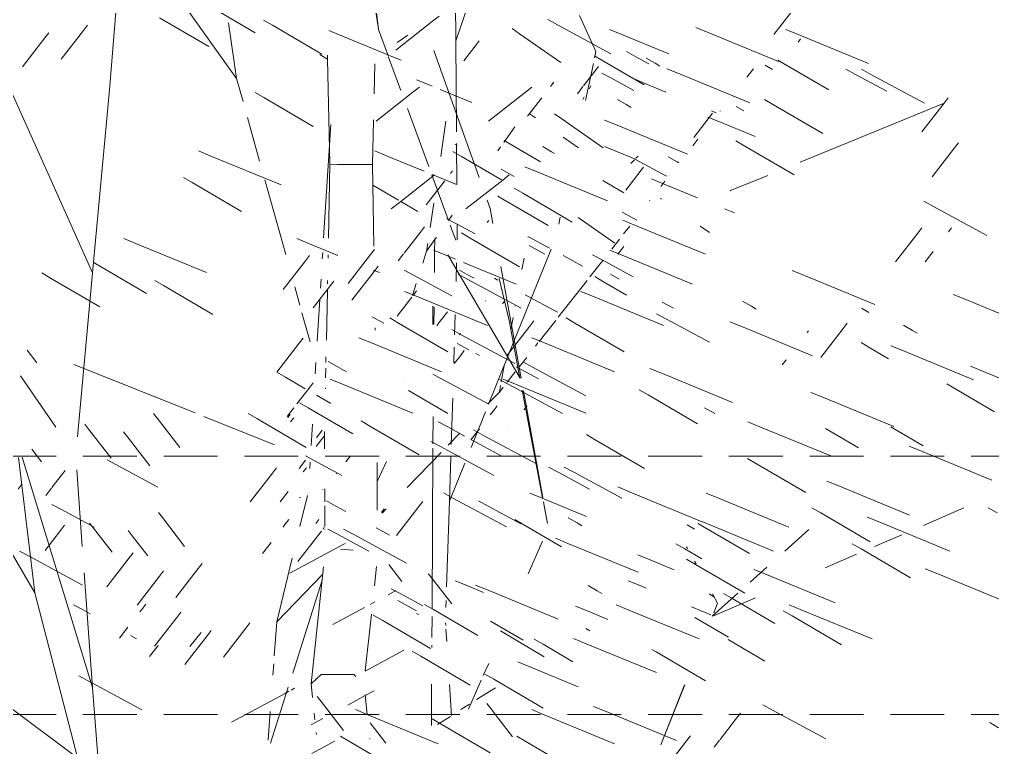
# Model space of a CAD drawing. Header units: inches. Extents: x 10755 to 33653, y -10992 to 10708.
# Drawn here: x 24254 to 24344.4, y 1805.5 to 1873.1 of the extents above; entities that cross this region are included whole.
import ezdxf

# ---------------------------------------------------------------- set-up
doc = ezdxf.new("R2010")
doc.units = ezdxf.units.IN
doc.header["$MEASUREMENT"] = 0
doc.linetypes.add('DASHED', pattern=[0.75, 0.5, -0.25])
doc.layers.add('hatch', color=33, linetype='Continuous', lineweight=5)
doc.layers.add('hatch3', color=43, linetype='Continuous', lineweight=5)

# ---------------------------------------------------------------- blocks, each defined once
blk = doc.blocks.new('TREE')
for p, q in [((-144.505, 15.866), (-146.75, 30.388)), ((-144.505, 15.866), (-146.195, 30.286)), ((-157.692, 11.325), (-163.34, 19.233)), ((-137.331, 14.821), (-137.355, 18.489)), ((-137.331, 14.821), (-136.203, 18.081)), ((-169.506, 10.27), (-168.887, 17.883)), ((-155.966, 15.551), (-160.088, 17.962)), ((-124.316, 13.84), (-125.836, 17.181)), ((-107.789, 15.393), (-106.255, 17.376)), ((-171.071, -6.731), (-181.746, 17.044)), ((-171.904, 15.793), (-171.532, 16.273)), ((-160.284, 14.289), (-164.864, 16.968)), ((-157.692, 11.325), (-158.44, 16.495)), ((-154.372, 16.266), (-155.192, 16.746)), ((-142.9, 13.963), (-139.488, 16.643)), ((-139.488, 16.643), (-138.877, 17.122)), ((-127.884, 16.306), (-128.773, 16.786)), ((-122.923, 13.627), (-127.884, 16.306)), ((-175.497, 15.09), (-175.126, 15.57)), ((-173.976, 13.114), (-171.904, 15.793)), ((-149.791, 13.587), (-154.372, 16.266)), ((-148.922, 15.691), (-149.124, 15.774)), ((-143.479, 13.454), (-148.922, 15.691)), ((-143.587, 13.36), (-144.505, 15.866)), ((-131.418, 15.474), (-132.107, 15.954)), ((-127.569, 12.795), (-131.418, 15.474)), ((-121.905, 15.405), (-123.072, 15.885)), ((-117.562, 13.62), (-121.905, 15.405)), ((-113.889, 15.589), (-115.056, 16.069)), ((-113.889, 15.589), (-115.056, 16.069)), ((-107.37, 12.91), (-113.889, 15.589)), ((-105.53, 15.405), (-106.697, 15.885)), ((-99.011, 12.726), (-105.53, 15.405)), ((-177.569, 12.411), (-175.497, 15.09)), ((-142.784, 14.653), (-141.785, 15.35)), ((-137.275, 6.377), (-137.331, 14.821)), ((-135.528, 14.333), (-135.157, 14.813)), ((-105.553, 14.697), (-105.311, 15.01)), ((-135.162, 2.124), (-139.361, 13.909)), ((-136.599, 12.948), (-135.528, 14.333)), ((-124.448, 13.227), (-124.316, 13.84)), ((-120.604, 13.345), (-121.492, 13.825)), ((-149.253, 13.131), (-149.971, 13.551)), ((-149.261, 13.479), (-149.253, 13.131)), ((-149.253, 13.131), (-149.023, 3.357)), ((-144.921, 9.907), (-144.856, 12.675)), ((-142.428, 10.196), (-143.57, 13.314)), ((-142.404, 13.012), (-143.422, 13.43)), ((-125.302, 9.27), (-124.559, 12.712)), ((-123.632, 12.939), (-124.452, 13.419)), ((-119.855, 10.73), (-123.632, 12.939)), ((-119.403, 12.696), (-120.604, 13.345)), ((-118.83, 12.734), (-119.65, 13.214)), ((-118.83, 12.734), (-119.65, 13.214)), ((-118.388, 12.475), (-118.83, 12.734)), ((-107.257, 12.939), (-107.38, 13.011)), ((-102.677, 10.26), (-107.257, 12.939)), ((-125.472, 10.629), (-124.074, 12.436)), ((-122.882, 11.338), (-123.771, 11.818)), ((-116.561, 11.75), (-117.728, 12.23)), ((-110.042, 9.071), (-116.561, 11.75)), ((-110.302, 11.461), (-109.696, 12.232)), ((-107.925, 12.148), (-108.61, 12.549)), ((-100.217, 11.7), (-101.106, 12.18)), ((-98.777, 11.7), (-99.665, 12.18)), ((-157.097, 9.191), (-157.692, 11.325)), ((-139.81, 10.723), (-140.978, 11.203)), ((-128.526, 10.588), (-128.23, 10.97)), ((-120.813, 10.221), (-122.882, 11.338)), ((-119.673, 10.827), (-120.841, 11.307)), ((-119.673, 10.827), (-120.841, 11.307)), ((-97.316, 10.134), (-100.217, 11.7)), ((-93.815, 9.021), (-98.777, 11.7)), ((-171.071, -6.731), (-169.506, 10.27)), ((-155.153, 9.554), (-155.974, 10.034)), ((-144.742, 7.361), (-141.33, 10.04)), ((-141.33, 10.04), (-140.719, 10.52)), ((-139.532, 10.609), (-139.81, 10.723)), ((-135.837, 9.09), (-138.784, 10.301)), ((-134.284, 7.361), (-130.872, 10.04)), ((-130.872, 10.04), (-130.261, 10.52)), ((-126.033, 9.904), (-125.521, 10.566)), ((-124.956, 10.35), (-124.785, 10.634)), ((-117.825, 10.067), (-119.673, 10.827)), ((-150.573, 6.875), (-155.153, 9.554)), ((-130.674, 7.811), (-129.347, 9.526)), ((-125.545, 9.37), (-125.4, 9.612)), ((-121.502, 8.896), (-122.322, 9.376)), ((-107.832, 8.886), (-108.653, 9.366)), ((-107.832, 8.886), (-108.653, 9.366)), ((-105.343, 3.567), (-91.967, 9.038)), ((-94.039, 6.359), (-91.967, 9.038)), ((-91.967, 9.038), (-91.596, 9.518)), ((-139.85, 3.158), (-141.823, 8.545)), ((-121.06, 8.637), (-121.502, 8.896)), ((-113.155, 8.148), (-113.586, 8.325)), ((-112.805, 8.275), (-112.764, 8.327)), ((-110.597, 8.31), (-111.282, 8.71)), ((-103.252, 6.207), (-107.832, 8.886)), ((-155.551, 3.653), (-156.678, 7.691)), ((-145.076, 3.351), (-144.979, 7.474)), ((-138.737, 4.076), (-138.246, 7.348)), ((-129.945, 7.677), (-130.487, 8.054)), ((-129.918, 7.712), (-129.992, 7.743)), ((-127.482, 7.574), (-128.172, 8.054)), ((-123.634, 4.895), (-127.482, 7.574)), ((-122.345, 6.988), (-123.513, 7.468)), ((-115.237, 5.837), (-113.489, 8.097)), ((-112.762, 7.263), (-113.93, 7.743)), ((-109.524, 5.932), (-112.762, 7.263)), ((-149.61, -3.479), (-148.954, 7.06)), ((-132.882, 5.379), (-131.845, 6.838)), ((-115.827, 4.309), (-122.345, 6.988)), ((-132.014, 5.073), (-132.835, 5.553)), ((-125.949, 4.895), (-127.355, 5.874)), ((-115.317, 5.079), (-114.847, 5.676)), ((-110.504, 5.048), (-111.325, 5.527)), ((-160.077, 4.121), (-161.244, 4.6)), ((-143.702, 4.121), (-144.869, 4.6)), ((-136.791, 4.079), (-137.611, 4.559)), ((-137.193, 5.091), (-137.422, 5.215)), ((-137.242, 1.496), (-137.267, 5.279)), ((-133.435, 4.601), (-133.168, 4.977)), ((-129.461, 3.579), (-132.014, 5.073)), ((-128.431, 4.514), (-129.251, 4.994)), ((-120.578, 3.808), (-123.512, 5.014)), ((-105.924, 2.368), (-110.504, 5.048)), ((-93.106, 2.196), (-91.033, 4.875)), ((-91.033, 4.875), (-90.662, 5.355)), ((-153.558, 1.441), (-160.077, 4.121)), ((-140.279, 2.714), (-143.702, 4.121)), ((-133.09, 1.914), (-136.791, 4.079)), ((-128.174, 4.364), (-128.431, 4.514)), ((-121.083, 3.444), (-120.737, 3.786)), ((-117.774, 2.242), (-120.655, 3.798)), ((-120.603, 3.918), (-120.409, 4.11)), ((-116.767, 3.582), (-117.611, 4.038)), ((-149.023, 3.357), (-149.163, -3.497)), ((-148.306, 3.332), (-149.023, 3.357)), ((-145.867, 3.329), (-148.306, 3.332)), ((-145.076, 3.351), (-145.867, 3.329)), ((-145.043, 1.429), (-145.076, 3.351)), ((-137.824, 2.498), (-137.629, 2.749)), ((-131.906, 2.237), (-133.122, 2.893)), ((-129.768, 2.649), (-130.936, 3.128)), ((-121.558, 0.966), (-120.124, 2.82)), ((-120.124, 2.82), (-119.907, 3.1)), ((-116.617, 3.501), (-116.767, 3.582)), ((-161.804, 1.655), (-162.624, 2.134)), ((-153.132, -5.012), (-155.07, 1.929)), ((-142.452, -0.087), (-139.924, 1.898)), ((-140.072, -0.409), (-138.35, 1.818)), ((-139.924, 1.898), (-139.313, 2.378)), ((-138.013, -1.858), (-139.563, 2.375)), ((-137.267, 1.476), (-139.537, 2.409)), ((-136.388, -0.781), (-132.975, 1.898)), ((-132.975, 1.898), (-132.364, 2.378)), ((-123.25, -0.03), (-129.768, 2.649)), ((-121.718, 0.698), (-123.686, 1.849)), ((-117.985, 1.519), (-119.152, 1.999)), ((-117.985, 1.519), (-119.152, 1.999)), ((-111.818, 0.919), (-108.369, 2.33)), ((-157.224, -1.024), (-161.804, 1.655)), ((-142.648, 0.028), (-145.043, 1.429)), ((-144.948, -4.236), (-145.043, 1.429)), ((-131.103, 0.675), (-131.923, 1.155)), ((-118.282, 1.304), (-117.909, 1.78)), ((-114.902, 0.252), (-117.985, 1.519)), ((-111.806, 0.903), (-111.868, 0.937)), ((-134.137, -0.751), (-134.412, 0.02)), ((-133.328, 0.351), (-133.438, 0.415)), ((-133.328, 0.351), (-133.438, 0.415)), ((-128.747, -2.329), (-133.328, 0.351)), ((-126.523, -2.004), (-131.103, 0.675)), ((-118.235, 0.128), (-118.321, 0.188)), ((-143.337, -0.781), (-142.452, -0.087)), ((-140.849, -1.024), (-142.452, -0.087)), ((-139.723, -2.501), (-139.384, -0.243)), ((-133.886, -2.135), (-134.137, -0.751)), ((-119.335, -0.036), (-119.309, -0.003)), ((-111.466, -1.16), (-112.393, -0.779)), ((-92.973, -0.559), (-93.861, -0.079)), ((-88.011, -3.238), (-92.973, -0.559)), ((-137.264, -2.175), (-138.152, -1.695)), ((-138.026, -1.857), (-137.68, -1.37)), ((-127.776, -2.187), (-127.637, -1.543)), ((-122.551, -3.965), (-125.98, -1.577)), ((-120.516, -1.839), (-121.887, -1.099)), ((-140.62, -2.937), (-140.249, -2.457)), ((-137.342, -3.688), (-137.853, -2.295)), ((-135.536, -3.108), (-137.264, -2.175)), ((-137.208, -3.668), (-137.217, -2.252)), ((-134.411, -2.048), (-134.292, -1.894)), ((-134.292, -1.894), (-134.259, -1.851)), ((-120.656, -2.319), (-121.824, -1.839)), ((-121.751, -3.111), (-121.178, -2.382)), ((-114.138, -4.998), (-120.656, -2.319)), ((-113.783, -2.971), (-114.641, -2.374)), ((-94.439, -3.025), (-94.068, -2.545)), ((-91.58, -2.916), (-91.293, -2.545)), ((-166.997, -4.021), (-168.164, -3.542)), ((-150.934, -4.021), (-152.102, -3.542)), ((-142.132, -4.891), (-140.62, -2.937)), ((-140.054, -4.71), (-139.121, -3.397)), ((-139.305, -4.825), (-139.292, -3.519)), ((-136, -3.488), (-136.82, -3.008)), ((-131.419, -6.167), (-136, -3.488)), ((-130.521, -3.406), (-130.645, -3.339)), ((-128.621, -4.432), (-130.521, -3.406)), ((-122.854, -4.516), (-122.124, -3.585)), ((-96.511, -5.704), (-94.439, -3.025)), ((-160.478, -6.7), (-166.997, -4.021)), ((-148.288, -5.109), (-150.934, -4.021)), ((-140.054, -4.71), (-139.945, -3.986)), ((-129.061, -4.973), (-130.532, -4.179)), ((-122.276, -4.973), (-121.737, -4.277)), ((-151.301, -5.597), (-150.93, -5.117)), ((-149.731, -5.423), (-149.694, -4.836)), ((-149.195, -5.041), (-149.202, -5.365)), ((-147.334, -7.709), (-145.261, -5.03)), ((-145.261, -5.03), (-144.89, -4.55)), ((-142.693, -5.616), (-142.181, -4.954)), ((-140.407, -5.823), (-140.054, -4.71)), ((-138.251, -5.083), (-139.419, -4.603)), ((-138.251, -5.083), (-139.419, -4.603)), ((-139.323, -6.683), (-139.305, -4.849)), ((-137.347, -5.455), (-138.251, -5.083)), ((-131.353, -16.484), (-138.063, -5.053)), ((-134.285, -18.915), (-128.488, -4.525)), ((-131.187, -6.402), (-130.997, -5.369)), ((-125.56, -6.085), (-127.366, -5.11)), ((-123.745, -5.52), (-124.633, -5.04)), ((-121.876, -5.083), (-123.044, -4.603)), ((-121.876, -5.083), (-123.044, -4.603)), ((-115.358, -7.762), (-121.876, -5.083)), ((-93.736, -5.704), (-92.987, -4.735)), ((-170.186, -6.212), (-171.007, -5.732)), ((-166.065, -8.622), (-170.186, -6.212)), ((-153.374, -8.276), (-151.301, -5.597)), ((-144.91, -6.59), (-144.538, -6.11)), ((-137.307, -7.538), (-137.256, -5.798)), ((-131.733, -7.762), (-136.622, -5.753)), ((-131.276, -16.487), (-133.161, -6.123)), ((-124.883, -7.097), (-123.681, -5.568)), ((-120.851, -7.082), (-123.745, -5.52)), ((-174.963, -7.205), (-175.783, -6.725)), ((-170.382, -9.884), (-174.963, -7.205)), ((-172.472, -21.954), (-171.071, -6.731)), ((-146.982, -9.269), (-144.91, -6.59)), ((-144.416, -6.7), (-144.985, -6.466)), ((-144.908, -6.591), (-144.909, -6.541)), ((-141.251, -6.937), (-142.14, -6.457)), ((-137.712, -8.849), (-141.251, -6.937)), ((-136.231, -7.328), (-137.119, -6.848)), ((-136.112, -6.957), (-137.001, -6.478)), ((-135.642, -7.211), (-136.112, -6.957)), ((-133.419, -7.391), (-133.726, -7.226)), ((-123.603, -7.549), (-124.424, -7.069)), ((-123.603, -7.549), (-124.424, -7.069)), ((-122.155, -7.292), (-122.978, -6.848)), ((-104.937, -6.972), (-106.105, -6.492)), ((-98.419, -9.651), (-104.937, -6.972)), ((-164.47, -7.908), (-165.291, -7.428)), ((-159.89, -10.587), (-164.47, -7.908)), ((-151.815, -9.731), (-152.294, -8.015)), ((-150.575, -9.972), (-148.669, -7.507)), ((-149.901, -8.154), (-149.848, -7.306)), ((-149.244, -7.42), (-149.25, -7.748)), ((-141.357, -8.815), (-141.008, -7.717)), ((-131.27, -10.007), (-136.231, -7.328)), ((-135.849, -8.022), (-135.848, -8.02)), ((-132.387, -11.149), (-133.301, -7.257)), ((-127.824, -10.841), (-125.138, -7.422)), ((-121.489, -8.786), (-123.603, -7.549)), ((-149.263, -8.353), (-149.357, -12.971)), ((-142.772, -10.73), (-141.419, -8.98)), ((-140.923, -8.922), (-142.091, -8.442)), ((-141.302, -8.829), (-140.969, -8.398)), ((-134.405, -11.601), (-140.923, -8.922)), ((-127.876, -10.385), (-130.888, -8.758)), ((-124.548, -8.922), (-125.716, -8.442)), ((-118.03, -11.601), (-124.548, -8.922)), ((-89.979, -9.205), (-91.147, -8.725)), ((-150.207, -13.065), (-149.966, -9.198)), ((-139.472, -11.502), (-139.48, -9.82)), ((-139.371, -11.527), (-139.354, -9.872)), ((-134.572, -9.341), (-134.551, -9.314)), ((-133.004, -9.582), (-132.826, -9.351)), ((-131.817, -9.817), (-131.81, -9.779)), ((-117.128, -10.007), (-118.169, -9.444)), ((-109.878, -9.827), (-110.699, -9.347)), ((-109.436, -10.086), (-109.878, -9.827)), ((-83.461, -11.884), (-89.979, -9.205)), ((-150.864, -13.137), (-151.619, -10.434)), ((-144.241, -11.277), (-145.13, -10.797)), ((-139.091, -11.596), (-138.119, -10.339)), ((-137.452, -12.486), (-137.397, -10.601)), ((-113.781, -13.167), (-118.686, -10.518)), ((-98.973, -10.413), (-99.658, -10.013)), ((-144.02, -11.396), (-144.241, -11.277)), ((-142.65, -11.388), (-143.471, -10.908)), ((-138.07, -14.067), (-142.65, -11.388)), ((-132.527, -14.335), (-130.455, -11.656)), ((-131.379, -16.483), (-132.387, -11.149)), ((-132.215, -11.982), (-132.011, -10.87)), ((-130.455, -11.656), (-130.084, -11.177)), ((-129.602, -13.104), (-128.051, -11.13)), ((-126.275, -11.388), (-127.096, -10.908)), ((-121.695, -14.067), (-126.275, -11.388)), ((-110.722, -11.734), (-111.889, -11.255)), ((-104.203, -14.413), (-110.722, -11.734)), ((-101.349, -11.885), (-100.977, -11.405)), ((-94.92, -12.059), (-95.741, -11.58)), ((-144.816, -12.039), (-144.819, -11.838)), ((-136.825, -12.468), (-137.713, -11.988)), ((-136.995, -12.473), (-136.909, -12.361)), ((-131.864, -15.147), (-136.825, -12.468)), ((-104.69, -12.262), (-104.571, -12.107)), ((-103.421, -14.564), (-101.349, -11.885)), ((-94.478, -12.318), (-94.92, -12.059)), ((-153.957, -15.929), (-151.885, -13.25)), ((-151.885, -13.25), (-151.514, -12.77)), ((-145.171, -13.225), (-146.339, -12.745)), ((-145.171, -13.225), (-146.339, -12.745)), ((-138.653, -15.904), (-145.171, -13.225)), ((-136.139, -13.858), (-137.218, -13.276)), ((-129.109, -13.225), (-130.276, -12.745)), ((-129.109, -13.225), (-130.276, -12.745)), ((-129.931, -13.523), (-129.703, -13.232)), ((-122.59, -15.904), (-129.109, -13.225)), ((-98.881, -13.675), (-99.701, -13.195)), ((-95.764, -13.967), (-96.931, -13.487)), ((-176.257, -15.068), (-177.152, -13.912)), ((-137.529, -15.083), (-137.485, -13.607)), ((-137.474, -15.134), (-136.913, -14.409)), ((-136.913, -14.409), (-136.542, -13.929)), ((-135.139, -14.399), (-135.488, -14.21)), ((-132.653, -14.357), (-132.648, -14.33)), ((-97.136, -14.696), (-98.881, -13.675)), ((-89.245, -16.646), (-95.764, -13.967)), ((-161.547, -19.727), (-172.812, -15.221)), ((-150.39, -16.087), (-150.33, -15.05)), ((-150.33, -15.05), (-150.336, -15.03)), ((-150.33, -15.05), (-150.329, -15.034)), ((-149.389, -14.526), (-149.4, -15.049)), ((-148.361, -15.415), (-149.181, -14.936)), ((-148.361, -15.415), (-149.181, -14.936)), ((-133.108, -16.824), (-132.837, -15.356)), ((-131.424, -15.423), (-130.749, -14.564)), ((-130.219, -15.469), (-131.107, -14.99)), ((-107.014, -15.266), (-106.641, -14.784)), ((-153.137, -16.409), (-153.957, -15.929)), ((-153.137, -16.409), (-153.957, -15.929)), ((-149.41, -15.571), (-149.428, -16.454)), ((-147.5, -15.919), (-148.361, -15.415)), ((-139.239, -16.245), (-139.482, -16.114)), ((-134.278, -18.924), (-139.239, -16.245)), ((-132.562, -16.872), (-131.808, -15.912)), ((-131.66, -15.469), (-131.708, -15.443)), ((-129.65, -16.555), (-131.66, -15.469)), ((-125.257, -18.148), (-130.219, -15.469)), ((-118.145, -16.074), (-119.312, -15.594)), ((-111.626, -18.753), (-118.145, -16.074)), ((-86.15, -16.773), (-89.531, -15.384)), ((-174.491, -21.04), (-177.767, -16.285)), ((-151.315, -17.475), (-153.137, -16.409)), ((-150.952, -17.414), (-150.58, -16.934)), ((-147.843, -17.064), (-149.011, -16.584)), ((-141.325, -19.743), (-147.843, -17.064)), ((-142.217, -16.531), (-142.222, -16.528)), ((-132.394, -17.09), (-133.283, -16.61)), ((-131.781, -17.064), (-132.948, -16.584)), ((-132.657, -16.992), (-132.618, -16.943)), ((-127.433, -19.769), (-132.394, -17.09)), ((-125.262, -19.743), (-131.781, -17.064)), ((-87.31, -19.614), (-91.745, -17.02)), ((-152.087, -18.882), (-150.952, -17.414)), ((-149.448, -17.404), (-149.45, -17.489)), ((-138.064, -19.791), (-141.739, -17.641)), ((-134.324, -18.864), (-133.287, -17.794)), ((-133.287, -17.794), (-133.176, -17.191)), ((-133.287, -17.794), (-132.921, -17.328)), ((-129.277, -27.596), (-131.163, -17.623)), ((-129.263, -27.564), (-131.062, -17.664)), ((-119.479, -18.047), (-120.3, -17.567)), ((-114.899, -20.726), (-119.479, -18.047)), ((-103.187, -18.306), (-104.354, -17.827)), ((-151.033, -19.254), (-151.853, -18.774)), ((-148.945, -18.861), (-150.272, -18.085)), ((-137.751, -22.65), (-137.625, -18.349)), ((-96.668, -20.985), (-103.187, -18.306)), ((-165.028, -20.255), (-165.399, -19.775)), ((-155.809, -20.248), (-156.629, -19.768)), ((-152.988, -20.046), (-152.367, -19.243)), ((-152.925, -20.15), (-152.702, -19.862)), ((-146.911, -21.665), (-151.033, -19.254)), ((-135.898, -22.921), (-134.572, -19.629)), ((-134.128, -19.903), (-133.86, -19.556)), ((-133.86, -19.556), (-133.489, -19.076)), ((-131.001, -19.447), (-130.714, -19.076)), ((-113.291, -19.769), (-114.225, -19.265)), ((-171.42, -21.249), (-171.791, -20.769)), ((-162.956, -22.934), (-165.028, -20.255)), ((-154.182, -22.673), (-160.73, -20.054)), ((-151.229, -22.927), (-155.809, -20.248)), ((-152.68, -20.549), (-152.39, -20.174)), ((-150.772, -22.74), (-150.658, -20.767)), ((-145.317, -20.95), (-146.137, -20.47)), ((-139.459, -22.582), (-139.446, -20.065)), ((-138.088, -21.027), (-138.976, -20.547)), ((-109.033, -21.042), (-110.2, -20.562)), ((-169.348, -23.928), (-171.42, -21.249)), ((-167.827, -21.951), (-168.198, -21.471)), ((-150.273, -22.035), (-149.732, -21.336)), ((-149.531, -21.46), (-149.525, -23.048)), ((-140.736, -23.629), (-145.317, -20.95)), ((-136.525, -21.871), (-138.088, -21.027)), ((-138.053, -22.709), (-136.973, -21.596)), ((-135.933, -22.235), (-135.127, -21.193)), ((-134.813, -21.776), (-135.701, -21.296)), ((-132.411, -21.269), (-132.409, -21.266)), ((-102.514, -23.721), (-109.033, -21.042)), ((-99.941, -22.959), (-103.004, -21.167)), ((-96.787, -21.099), (-96.922, -21.02)), ((-93.928, -22.771), (-96.787, -21.099)), ((-165.754, -24.63), (-167.827, -21.951)), ((-150.309, -22.854), (-149.8, -22.196)), ((-149.8, -22.196), (-149.529, -21.846)), ((-138.749, -22.847), (-139.638, -22.367)), ((-133.126, -23.706), (-135.876, -22.221)), ((-129.851, -24.455), (-134.813, -21.776)), ((-124.376, -22.211), (-125.196, -21.731)), ((-119.796, -24.89), (-124.376, -22.211)), ((-175.817, -24.25), (-176.711, -23.094)), ((-141.866, -26.643), (-138.705, -23.383)), ((-139.541, -37.93), (-139.461, -22.985)), ((-133.788, -25.526), (-138.749, -22.847)), ((-94.075, -23.274), (-95.242, -22.795)), ((-87.556, -25.953), (-94.075, -23.274)), ((-176.429, -36.438), (-177.957, -23.86)), ((-171.066, -45.225), (-177.591, -23.821)), ((-165.015, -26.614), (-169.711, -24.078)), ((-151.873, -24.875), (-151.281, -24.11)), ((-147.929, -25.526), (-151.279, -23.718)), ((-150.894, -24.873), (-150.861, -24.291)), ((-147.551, -24.271), (-147.104, -23.693)), ((-144.629, -28.763), (-144.646, -24.318)), ((-144.639, -26.081), (-143.767, -24.231)), ((-137.905, -27.903), (-137.785, -23.81)), ((-137.905, -27.903), (-136.489, -24.388)), ((-109.418, -24.443), (-110.238, -23.963)), ((-174.845, -26.651), (-173.621, -25.068)), ((-172.024, -32.117), (-172.544, -24.997)), ((-154.357, -25.313), (-153.986, -24.833)), ((-151.498, -25.204), (-151.211, -24.833)), ((-127.823, -25.232), (-128.711, -24.752)), ((-124.921, -26.799), (-127.823, -25.232)), ((-126.382, -25.232), (-127.27, -24.752)), ((-121.902, -27.651), (-126.382, -25.232)), ((-104.838, -27.122), (-109.418, -24.443)), ((-156.429, -27.992), (-154.357, -25.313)), ((-148.405, -25.375), (-148.377, -25.338)), ((-101.711, -26.533), (-102.878, -26.053)), ((-176.429, -36.438), (-182.074, -26.769)), ((-177.974, -26.789), (-177.603, -26.309)), ((-175.405, -27.375), (-174.893, -26.714)), ((-153.655, -27.992), (-152.905, -27.024)), ((-149.685, -26.862), (-149.689, -26.84)), ((-149.51, -26.766), (-149.506, -27.989)), ((-121.131, -27.079), (-122.298, -26.599)), ((-114.612, -29.758), (-121.131, -27.079)), ((-95.193, -29.212), (-101.711, -26.533)), ((-151.765, -27.616), (-151.868, -27.56)), ((-151.817, -30.262), (-151.118, -27.379)), ((-148.464, -28.378), (-149.353, -27.898)), ((-140.77, -28.416), (-140.399, -27.936)), ((-137.598, -27.63), (-138.486, -27.15)), ((-138.192, -35.861), (-137.905, -27.903)), ((-132.637, -30.309), (-137.598, -27.63)), ((-134.323, -28.378), (-135.211, -27.898)), ((-129.3, -27.644), (-130.467, -27.165)), ((-125.205, -29.328), (-129.3, -27.644)), ((-128.826, -29.983), (-129.203, -27.989)), ((-128.823, -29.984), (-129.184, -27.997)), ((-112.925, -27.644), (-114.092, -27.165)), ((-106.406, -30.324), (-112.925, -27.644)), ((-173.964, -28.697), (-174.853, -28.217)), ((-173.964, -28.697), (-174.853, -28.217)), ((-170.923, -30.339), (-173.964, -28.697)), ((-149.504, -28.339), (-149.497, -30.277)), ((-147.561, -28.866), (-148.464, -28.378)), ((-144.248, -28.969), (-143.992, -28.639)), ((-144.165, -29.014), (-143.794, -28.632)), ((-142.842, -31.095), (-140.77, -28.416)), ((-131.282, -30.02), (-134.323, -28.378)), ((-103.438, -28.998), (-104.258, -28.519)), ((-93.89, -30.159), (-90.14, -28.543)), ((-87.063, -28.998), (-87.883, -28.519)), ((-164.587, -29.437), (-164.959, -28.957)), ((-162.515, -32.116), (-164.587, -29.437)), ((-153.206, -30.096), (-152.834, -29.616)), ((-150.347, -29.987), (-150.06, -29.616)), ((-131.027, -30.11), (-131.847, -29.631)), ((-126.072, -29.933), (-126.892, -29.454)), ((-114.342, -29.877), (-114.623, -29.761)), ((-98.858, -31.678), (-103.438, -28.998)), ((-97.967, -29.877), (-99.134, -29.397)), ((-175.485, -32.49), (-174.052, -30.637)), ((-174.052, -30.637), (-173.681, -30.158)), ((-174.052, -30.637), (-173.681, -30.158)), ((-170.979, -30.431), (-171.35, -29.951)), ((-169.263, -32.649), (-170.979, -30.431)), ((-167.386, -31.133), (-167.757, -30.653)), ((-153.375, -30.315), (-153.206, -30.096)), ((-149.93, -30.844), (-149.82, -30.702)), ((-149.656, -30.49), (-149.559, -30.364)), ((-149.496, -30.522), (-149.496, -30.55)), ((-148.319, -30.989), (-149.208, -30.509)), ((-146.879, -30.989), (-147.767, -30.509)), ((-143.503, -31.057), (-144.724, -30.398)), ((-127.519, -32.162), (-131.027, -30.11)), ((-125.629, -30.192), (-126.072, -29.933)), ((-115.167, -30.52), (-115.851, -30.119)), ((-114.652, -30.11), (-114.839, -30.001)), ((-110.072, -32.789), (-114.652, -30.11)), ((-107.823, -32.556), (-114.342, -29.877)), ((-106.779, -32.551), (-104.551, -30.555)), ((-91.448, -32.556), (-97.967, -29.877)), ((-165.949, -32.991), (-167.386, -31.133)), ((-152.003, -33.523), (-149.93, -30.844)), ((-145.418, -32.556), (-148.319, -30.989)), ((-141.917, -33.668), (-146.879, -30.989)), ((-130.62, -34.67), (-129.275, -31.62)), ((-126.915, -31.841), (-128.083, -31.361)), ((-98.44, -32.12), (-95.902, -31.026)), ((-155.278, -32.775), (-154.48, -31.743)), ((-152.743, -34.605), (-147.781, -31.926)), ((-146.875, -32.455), (-148.057, -32.381)), ((-147.781, -31.926), (-147.61, -31.833)), ((-120.397, -34.52), (-126.915, -31.841)), ((-116.069, -32.343), (-116.889, -31.863)), ((-114.498, -33.262), (-116.069, -32.343)), ((-115.817, -32.298), (-115.895, -32.155)), ((-99.694, -32.343), (-100.514, -31.863)), ((-95.113, -35.022), (-99.694, -32.343)), ((-176.954, -33.036), (-177.842, -32.556)), ((-171.993, -35.715), (-176.954, -33.036)), ((-169.731, -35.859), (-167.658, -33.18)), ((-167.658, -33.18), (-167.287, -32.7)), ((-153.966, -39.122), (-152.53, -33.199)), ((-119.269, -33.372), (-120.436, -32.892)), ((-117.044, -34.286), (-119.269, -33.372)), ((-115.074, -33.782), (-115.894, -33.302)), ((-103.039, -34.102), (-100.129, -32.848)), ((-163.339, -36.852), (-161.267, -34.173)), ((-161.267, -34.173), (-160.895, -33.693)), ((-149.608, -33.997), (-150.775, -44.88)), ((-144.89, -35.764), (-144.7, -33.992)), ((-142.352, -35.366), (-143.568, -33.794)), ((-115.026, -33.738), (-115.168, -33.479)), ((-110.494, -36.461), (-115.074, -33.782)), ((-109.997, -35.435), (-108.441, -34.04)), ((-108.631, -34.674), (-109.645, -34.258)), ((-92.568, -34.674), (-93.736, -34.195)), ((-171.066, -45.225), (-171.845, -34.559)), ((-166.932, -37.555), (-164.86, -34.875)), ((-164.86, -34.875), (-164.489, -34.396)), ((-153.966, -39.122), (-149.684, -34.706)), ((-152.484, -43.88), (-149.742, -35.239)), ((-139.783, -34.78), (-139.885, -34.649)), ((-137.711, -37.459), (-139.783, -34.78)), ((-102.112, -37.354), (-108.631, -34.674)), ((-86.05, -37.354), (-92.568, -34.674)), ((-142.452, -36.52), (-143.341, -36.04)), ((-136.22, -35.786), (-137.387, -35.307)), ((-134.75, -36.39), (-136.22, -35.786)), ((-134.338, -36.18), (-135.506, -35.701)), ((-124.21, -36.227), (-125.03, -35.747)), ((-120.157, -35.786), (-121.324, -35.307)), ((-119.648, -35.996), (-120.157, -35.786)), ((-170.641, -58.691), (-176.429, -36.438)), ((-143.626, -36.597), (-142.905, -36.208)), ((-140.407, -37.624), (-142.452, -36.52)), ((-127.82, -38.86), (-134.338, -36.18)), ((-123.767, -36.486), (-124.21, -36.227)), ((-113.305, -36.813), (-113.818, -36.513)), ((-113.517, -38.588), (-111.154, -36.471)), ((-113.021, -37.387), (-113.504, -36.508)), ((-113.412, -38.574), (-109.493, -36.884)), ((-111.821, -36.865), (-112.459, -36.491)), ((-107.699, -39.275), (-111.821, -36.865)), ((-171.952, -38.004), (-172.84, -37.524)), ((-171.952, -38.004), (-172.84, -37.524)), ((-166.507, -37.962), (-166.136, -37.482)), ((-148.755, -39.367), (-145.827, -37.786)), ((-145.294, -37.498), (-144.863, -37.265)), ((-140.992, -38.087), (-142.733, -37.147)), ((-139.409, -37.977), (-140.23, -37.497)), ((-138.26, -37.773), (-138.237, -37.136)), ((-125.053, -38.134), (-126.22, -37.654)), ((-121.262, -38.019), (-122.429, -37.539)), ((-113.639, -38.465), (-115.453, -37.72)), ((-113.385, -38.296), (-113.021, -37.387)), ((-105.199, -38.019), (-106.366, -37.539)), ((-171.276, -38.369), (-171.952, -38.004)), ((-166.677, -38.181), (-166.507, -37.962)), ((-165.304, -41.39), (-163.232, -38.71)), ((-163.232, -38.71), (-162.861, -38.231)), ((-145.739, -43.681), (-145.172, -38.393)), ((-144.185, -38.97), (-145.006, -38.49)), ((-140.766, -38.451), (-140.97, -38.34)), ((-139.555, -40.584), (-139.544, -38.624)), ((-135.288, -40.387), (-139.409, -37.977)), ((-123.224, -38.886), (-125.053, -38.134)), ((-114.743, -40.698), (-121.262, -38.019)), ((-112.017, -40.537), (-115.134, -38.714)), ((-106.105, -38.561), (-106.925, -38.081)), ((-101.524, -41.24), (-106.105, -38.561)), ((-98.68, -40.698), (-105.199, -38.019)), ((-168.579, -40.641), (-167.782, -39.61)), ((-158.912, -42.383), (-156.84, -39.704)), ((-156.84, -39.704), (-156.469, -39.224)), ((-154.191, -42.272), (-153.966, -39.122)), ((-139.692, -41.598), (-144.185, -38.97)), ((-138.274, -39.46), (-138.29, -39.216)), ((-131.092, -40.833), (-134.114, -39.066)), ((-124.879, -39.959), (-125.272, -39.729)), ((-166.99, -40.683), (-167.536, -40.389)), ((-162.506, -43.086), (-160.434, -40.406)), ((-162.021, -41.419), (-160.996, -40.095)), ((-160.434, -40.406), (-160.062, -39.927)), ((-138.175, -40.951), (-138.252, -39.785)), ((-129.113, -42.352), (-133.197, -39.963)), ((-165.781, -42.337), (-164.989, -41.313)), ((-139.56, -41.49), (-139.559, -41.298)), ((-129.227, -41.203), (-130.048, -40.723)), ((-126.469, -42.816), (-129.227, -41.203)), ((-125.226, -41.148), (-126.394, -40.669)), ((-118.708, -43.828), (-125.226, -41.148)), ((-108.632, -42.754), (-112.031, -40.766)), ((-145.765, -43.706), (-142.148, -41.753)), ((-140.569, -42.317), (-141.39, -41.837)), ((-135.989, -44.996), (-140.569, -42.317)), ((-118.735, -41.905), (-119.119, -41.68)), ((-114.155, -44.584), (-118.735, -41.905)), ((-154.318, -44.053), (-154.244, -43.013)), ((-134.781, -44.105), (-134.281, -42.971)), ((-125.958, -45.153), (-131.58, -42.842)), ((-171.462, -44.607), (-172.35, -44.127)), ((-171.462, -44.607), (-172.35, -44.127)), ((-149.851, -44.002), (-150.775, -44.88)), ((-146.817, -43.998), (-149.851, -44.002)), ((-146.611, -44.188), (-146.817, -43.998)), ((-133.811, -44.447), (-134.631, -43.967)), ((-166.501, -47.286), (-171.462, -44.607)), ((-154.546, -50.378), (-152.895, -45.175)), ((-150.775, -44.88), (-150.641, -46.131)), ((-139.598, -48.743), (-139.578, -44.905)), ((-137.721, -47.802), (-137.91, -44.948)), ((-136.162, -47.237), (-134.972, -44.538)), ((-129.23, -47.126), (-133.811, -44.447)), ((-118.302, -50.533), (-116.093, -44.969)), ((-118.295, -50.53), (-116.061, -44.963)), ((-166.007, -56.55), (-180.344, -45.87)), ((-170.284, -55.23), (-171.066, -45.225)), ((-158.158, -48.438), (-153.196, -45.758)), ((-153.196, -45.758), (-152.846, -45.569)), ((-152.625, -45.45), (-152.308, -45.279)), ((-149.839, -46.52), (-150.211, -46.04)), ((-147.375, -46.843), (-145.806, -45.995)), ((-145.806, -45.995), (-144.917, -45.516)), ((-145.56, -47.735), (-145.756, -45.903)), ((-135.398, -46.342), (-133.655, -45.232)), ((-147.767, -49.199), (-149.839, -46.52)), ((-136.854, -47.27), (-136.066, -46.767)), ((-134.093, -47.164), (-134.464, -46.684)), ((-123.364, -47.442), (-124.532, -46.962)), ((-107.917, -47.313), (-108.806, -46.833)), ((-154.751, -50.111), (-154.562, -47.454)), ((-150.484, -47.591), (-150.417, -48.221)), ((-145.493, -47.751), (-146.661, -47.271)), ((-138.975, -50.43), (-145.493, -47.751)), ((-139.035, -48.659), (-137.829, -47.891)), ((-133.429, -48.022), (-134.093, -47.164)), ((-129.118, -47.751), (-130.286, -47.271)), ((-122.6, -50.43), (-129.118, -47.751)), ((-116.846, -50.121), (-123.364, -47.442)), ((-111.274, -48.075), (-110.903, -47.595)), ((-102.956, -49.992), (-107.917, -47.313)), ((-150.767, -48.674), (-149.673, -48.084)), ((-145.198, -48.613), (-145.3, -48.482)), ((-143.829, -50.384), (-145.198, -48.613)), ((-138.707, -48.611), (-139.528, -48.131)), ((-134.127, -51.29), (-138.707, -48.611)), ((-132.065, -49.786), (-133.409, -48.048)), ((-112.786, -50.029), (-111.274, -48.075)), ((-86.928, -48.947), (-87.748, -48.467)), ((-150.293, -49.377), (-150.272, -49.57)), ((-115.915, -50.168), (-115.544, -49.688)), ((-150.709, -51.331), (-149.208, -50.521)), ((-149.208, -50.521), (-148.589, -50.186)), ((-147.22, -50.217), (-148.04, -49.737)), ((-142.64, -52.896), (-147.22, -50.217)), ((-145.315, -50.017), (-145.323, -49.943)), ((-130.845, -50.217), (-131.665, -49.737)), ((-126.265, -52.896), (-130.845, -50.217)), ((-117.987, -52.847), (-115.915, -50.168)), ((-113.346, -50.754), (-112.834, -50.092))]:
    blk.add_line(p, q)

msp = doc.modelspace()

# ---------------------------------------------------------------- linework, layer by layer
at = {"layer": 'hatch3', "linetype": 'DASHED', "lineweight": 0, "ltscale": 10}
for p, q in [((25869.923, 1832.522), (24239.427, 1832.522)), ((25869.923, 1808.522), (24239.427, 1808.522))]:
    msp.add_line(p, q, dxfattribs=at)

# ---------------------------------------------------------------- block references
at = {"layer": 'hatch'}
msp.add_blockref('TREE', (24431.887, 1856.25), dxfattribs=at)

doc.saveas('drawing.dxf')
